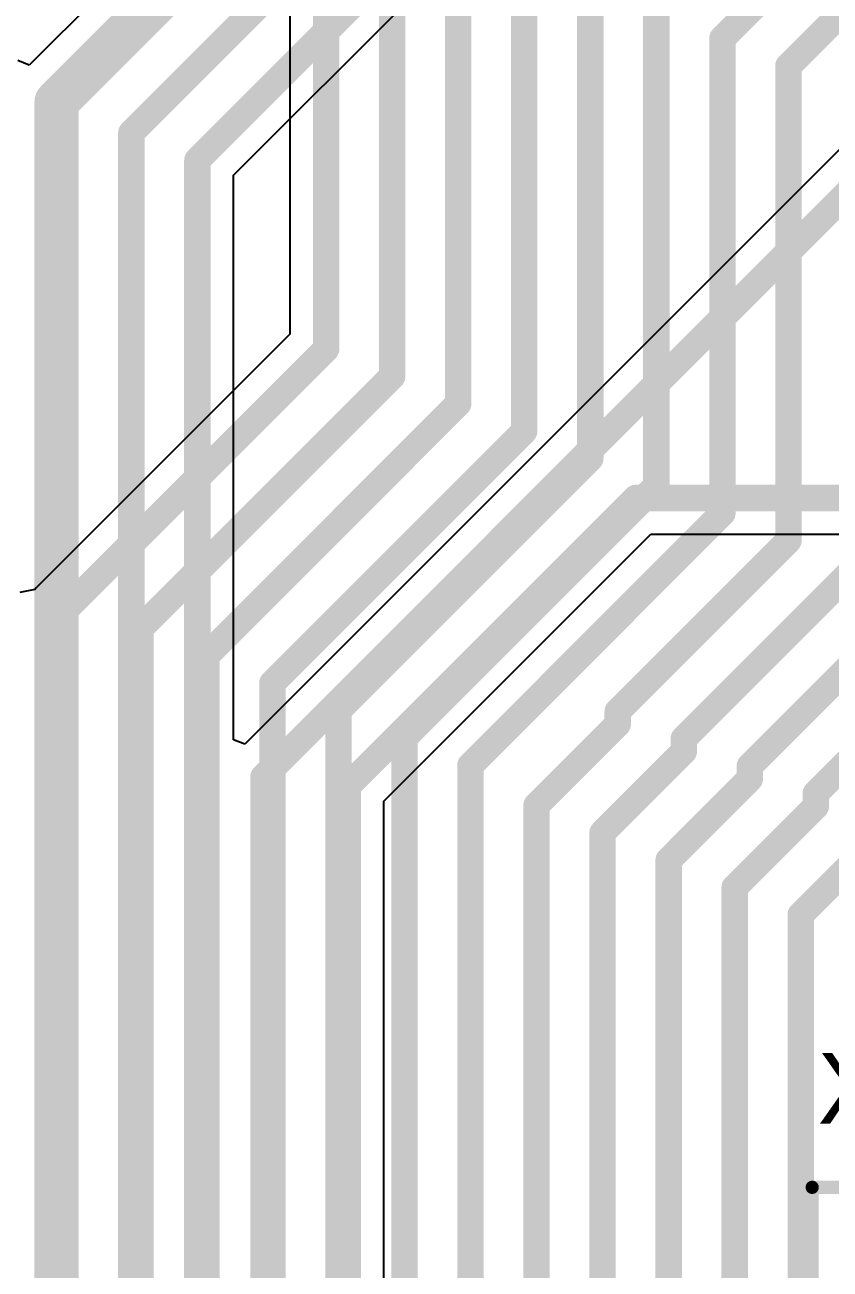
# Model space of a CAD drawing. Header units: inches. Extents: x -0.01 to 4.3, y -0.01 to 7.88.
# Drawn here: x 2.57 to 2.93, y 4.534 to 5.09 of the extents above; entities that cross this region are included whole.
import ezdxf

# ---------------------------------------------------------------- set-up
doc = ezdxf.new("R2010")
doc.units = ezdxf.units.IN
doc.header["$MEASUREMENT"] = 0
for name, color, linetype in [('Bottom Layer', 5, 'Continuous'), ('Mechanical 29', 56, 'Continuous'), ('Top Layer', 1, 'Continuous'), ('Top Overlay', 2, 'Continuous')]:
    doc.layers.add(name, color=color, linetype=linetype)
doc.styles.add('Arial', font='', dxfattribs={"height": 0.2})
doc.styles.get('Arial').set_extended_font_data('Arial')

# ---------------------------------------------------------------- blocks, each defined once
blk = doc.blocks.new('PLS_12_2')
at = {"layer": 'Mechanical 29'}
for points in [[(-0.6, 0.05, 0.00591, 0.00591, 0), (0.6, 0.05, 0.00591, 0.00591, 0)], [(0.6, 0.05, 0.00591, 0.00591, 0), (0.6, -0.05, 0.00591, 0.00591, 0)]]:
    blk.add_lwpolyline(points, format="xyseb", dxfattribs=at)
blk.add_lwpolyline([(0.59852, 0.05, 0.00295, 0.00295, 1), (0.60148, 0.05, 0.00295, 0.00295, 1)], format="xyseb", close=True, dxfattribs=at)
blk.add_lwpolyline([(0.59852, 0.05, 0.00295, 0.00295, 1), (0.60148, 0.05, 0.00295, 0.00295, 1)], format="xyseb", close=True, dxfattribs=at)
at = {"layer": 'Top Overlay'}
for points in [[(-0.6, 0.05, 0.00591, 0.00591, 0), (0.6, 0.05, 0.00591, 0.00591, 0)], [(0.6, 0.05, 0.00591, 0.00591, 0), (0.6, -0.05, 0.00591, 0.00591, 0)]]:
    blk.add_lwpolyline(points, format="xyseb", dxfattribs=at)
blk.add_lwpolyline([(0.59852, 0.05, 0.00295, 0.00295, 1), (0.60148, 0.05, 0.00295, 0.00295, 1)], format="xyseb", close=True, dxfattribs=at)
blk.add_lwpolyline([(0.59852, 0.05, 0.00295, 0.00295, 1), (0.60148, 0.05, 0.00295, 0.00295, 1)], format="xyseb", close=True, dxfattribs=at)

msp = doc.modelspace()

# ---------------------------------------------------------------- linework, layer by layer
at = {"layer": 'Bottom Layer'}
for p, q in [((2.68891, 5.15726), (2.68891, 4.95184)), ((2.68891, 4.95184), (2.57553, 4.83847)), ((2.57553, 4.83847), (2.57495, 4.83759)), ((2.57495, 4.83759), (2.56815, 4.83638))]:
    msp.add_line(p, q, dxfattribs=at)
for points in [[(2.91182, 5.07164, 0.01181, 0.01181, 0), (3.0453, 5.20513, 0.01181, 0.01181, 0)], [(2.88229, 5.08388, 0.01181, 0.01181, 0), (2.96964, 5.17122, 0.01181, 0.01181, 0)], [(2.70513, 4.94513, 0.01181, 0.01181, 0), (2.70513, 5.15726, 0.01181, 0.01181, 0)], [(2.73465, 4.9329, 0.01181, 0.01181, 0), (2.73465, 5.14503, 0.01181, 0.01181, 0)], [(2.76418, 4.92067, 0.01181, 0.01181, 0), (2.76418, 5.1328, 0.01181, 0.01181, 0)], [(2.79371, 4.90843, 0.01181, 0.01181, 0), (2.79371, 5.12057, 0.01181, 0.01181, 0)], [(2.82324, 4.8962, 0.01181, 0.01181, 0), (2.82324, 5.10834, 0.01181, 0.01181, 0)], [(2.85276, 4.88397, 0.01181, 0.01181, 0), (2.85276, 5.09611, 0.01181, 0.01181, 0)], [(2.88229, 4.87174, 0.01181, 0.01181, 0), (2.88229, 5.08388, 0.01181, 0.01181, 0)], [(2.91182, 4.85951, 0.01181, 0.01181, 0), (2.91182, 5.07164, 0.01181, 0.01181, 0)], [(2.587, 4.827, 0.01181, 0.01181, 0), (2.70513, 4.94513, 0.01181, 0.01181, 0)], [(2.62205, 4.82029, 0.01181, 0.01181, 0), (2.73465, 4.9329, 0.01181, 0.01181, 0)], [(2.65158, 4.80806, 0.01181, 0.01181, 0), (2.76418, 4.92067, 0.01181, 0.01181, 0)], [(2.6811, 4.79583, 0.01181, 0.01181, 0), (2.79371, 4.90843, 0.01181, 0.01181, 0)], [(2.71063, 4.7836, 0.01181, 0.01181, 0), (2.82324, 4.8962, 0.01181, 0.01181, 0)], [(2.74016, 4.77137, 0.01181, 0.01181, 0), (2.85276, 4.88397, 0.01181, 0.01181, 0)], [(2.76969, 4.75914, 0.01181, 0.01181, 0), (2.88229, 4.87174, 0.01181, 0.01181, 0)], [(2.83549, 4.78319, 0.01181, 0.01181, 0), (2.91182, 4.85951, 0.01181, 0.01181, 0)], [(2.86502, 4.77095, 0.01181, 0.01181, 0), (2.94135, 4.84728, 0.01181, 0.01181, 0)], [(2.89455, 4.75872, 0.01181, 0.01181, 0), (2.97087, 4.83505, 0.01181, 0.01181, 0)], [(2.587, 3.7417, 0.01181, 0.01181, 0), (2.587, 4.827, 0.01181, 0.01181, 0)], [(2.92407, 4.74649, 0.01181, 0.01181, 0), (3.0004, 4.82282, 0.01181, 0.01181, 0)], [(2.62205, 3.73499, 0.01181, 0.01181, 0), (2.62205, 4.82029, 0.01181, 0.01181, 0)], [(2.65158, 3.72276, 0.01181, 0.01181, 0), (2.65158, 4.80806, 0.01181, 0.01181, 0)], [(2.6811, 3.71053, 0.01181, 0.01181, 0), (2.6811, 4.79583, 0.01181, 0.01181, 0)], [(2.71063, 3.69829, 0.01181, 0.01181, 0), (2.71063, 4.7836, 0.01181, 0.01181, 0)], [(2.83549, 4.77749, 0.01181, 0.01181, 0), (2.83549, 4.78319, 0.01181, 0.01181, 0)], [(2.79921, 4.74121, 0.01181, 0.01181, 0), (2.83549, 4.77749, 0.01181, 0.01181, 0)], [(2.74016, 3.68606, 0.01181, 0.01181, 0), (2.74016, 4.77137, 0.01181, 0.01181, 0)], [(2.86502, 4.76526, 0.01181, 0.01181, 0), (2.86502, 4.77095, 0.01181, 0.01181, 0)], [(2.82874, 4.72898, 0.01181, 0.01181, 0), (2.86502, 4.76526, 0.01181, 0.01181, 0)], [(2.76969, 3.67383, 0.01181, 0.01181, 0), (2.76969, 4.75914, 0.01181, 0.01181, 0)], [(2.89455, 4.75303, 0.01181, 0.01181, 0), (2.89455, 4.75872, 0.01181, 0.01181, 0)], [(2.85827, 4.71675, 0.01181, 0.01181, 0), (2.89455, 4.75303, 0.01181, 0.01181, 0)], [(2.92407, 4.7408, 0.01181, 0.01181, 0), (2.92407, 4.74649, 0.01181, 0.01181, 0)], [(2.79921, 3.6616, 0.01181, 0.01181, 0), (2.79921, 4.74121, 0.01181, 0.01181, 0)], [(2.8878, 4.70452, 0.01181, 0.01181, 0), (2.92407, 4.7408, 0.01181, 0.01181, 0)], [(2.82874, 3.64937, 0.01181, 0.01181, 0), (2.82874, 4.72898, 0.01181, 0.01181, 0)], [(2.91732, 4.69229, 0.01181, 0.01181, 0), (2.9536, 4.72857, 0.01181, 0.01181, 0)], [(2.85827, 3.63714, 0.01181, 0.01181, 0), (2.85827, 4.71675, 0.01181, 0.01181, 0)], [(2.8878, 3.62491, 0.01181, 0.01181, 0), (2.8878, 4.70452, 0.01181, 0.01181, 0)], [(2.91732, 3.61268, 0.01181, 0.01181, 0), (2.91732, 4.69229, 0.01181, 0.01181, 0)]]:
    msp.add_lwpolyline(points, format="xyseb", dxfattribs=at)
for points in [[(2.87934, 5.08388, 0.00591, 0.00591, 1), (2.88524, 5.08388, 0.00591, 0.00591, 1)], [(2.87934, 5.08388, 0.00591, 0.00591, 1), (2.88524, 5.08388, 0.00591, 0.00591, 1)], [(2.90887, 5.07164, 0.00591, 0.00591, 1), (2.91477, 5.07164, 0.00591, 0.00591, 1)], [(2.90887, 5.07164, 0.00591, 0.00591, 1), (2.91477, 5.07164, 0.00591, 0.00591, 1)], [(2.70217, 4.94513, 0.00591, 0.00591, 1), (2.70808, 4.94513, 0.00591, 0.00591, 1)], [(2.70217, 4.94513, 0.00591, 0.00591, 1), (2.70808, 4.94513, 0.00591, 0.00591, 1)], [(2.7317, 4.9329, 0.00591, 0.00591, 1), (2.73761, 4.9329, 0.00591, 0.00591, 1)], [(2.7317, 4.9329, 0.00591, 0.00591, 1), (2.73761, 4.9329, 0.00591, 0.00591, 1)], [(2.76123, 4.92067, 0.00591, 0.00591, 1), (2.76713, 4.92067, 0.00591, 0.00591, 1)], [(2.76123, 4.92067, 0.00591, 0.00591, 1), (2.76713, 4.92067, 0.00591, 0.00591, 1)], [(2.79076, 4.90843, 0.00591, 0.00591, 1), (2.79666, 4.90843, 0.00591, 0.00591, 1)], [(2.79076, 4.90843, 0.00591, 0.00591, 1), (2.79666, 4.90843, 0.00591, 0.00591, 1)], [(2.82028, 4.8962, 0.00591, 0.00591, 1), (2.82619, 4.8962, 0.00591, 0.00591, 1)], [(2.82028, 4.8962, 0.00591, 0.00591, 1), (2.82619, 4.8962, 0.00591, 0.00591, 1)], [(2.84981, 4.88397, 0.00591, 0.00591, 1), (2.85572, 4.88397, 0.00591, 0.00591, 1)], [(2.84981, 4.88397, 0.00591, 0.00591, 1), (2.85572, 4.88397, 0.00591, 0.00591, 1)], [(2.87934, 4.87174, 0.00591, 0.00591, 1), (2.88524, 4.87174, 0.00591, 0.00591, 1)], [(2.87934, 4.87174, 0.00591, 0.00591, 1), (2.88524, 4.87174, 0.00591, 0.00591, 1)], [(2.90887, 4.85951, 0.00591, 0.00591, 1), (2.91477, 4.85951, 0.00591, 0.00591, 1)], [(2.90887, 4.85951, 0.00591, 0.00591, 1), (2.91477, 4.85951, 0.00591, 0.00591, 1)], [(2.58405, 4.827, 0.00591, 0.00591, 1), (2.58995, 4.827, 0.00591, 0.00591, 1)], [(2.58405, 4.827, 0.00591, 0.00591, 1), (2.58995, 4.827, 0.00591, 0.00591, 1)], [(2.6191, 4.82029, 0.00591, 0.00591, 1), (2.625, 4.82029, 0.00591, 0.00591, 1)], [(2.6191, 4.82029, 0.00591, 0.00591, 1), (2.625, 4.82029, 0.00591, 0.00591, 1)], [(2.64862, 4.80806, 0.00591, 0.00591, 1), (2.65453, 4.80806, 0.00591, 0.00591, 1)], [(2.64862, 4.80806, 0.00591, 0.00591, 1), (2.65453, 4.80806, 0.00591, 0.00591, 1)], [(2.67815, 4.79583, 0.00591, 0.00591, 1), (2.68406, 4.79583, 0.00591, 0.00591, 1)], [(2.67815, 4.79583, 0.00591, 0.00591, 1), (2.68406, 4.79583, 0.00591, 0.00591, 1)], [(2.70768, 4.7836, 0.00591, 0.00591, 1), (2.71358, 4.7836, 0.00591, 0.00591, 1)], [(2.70768, 4.7836, 0.00591, 0.00591, 1), (2.71358, 4.7836, 0.00591, 0.00591, 1)], [(2.83254, 4.78319, 0.00591, 0.00591, 1), (2.83845, 4.78319, 0.00591, 0.00591, 1)], [(2.83254, 4.78319, 0.00591, 0.00591, 1), (2.83845, 4.78319, 0.00591, 0.00591, 1)], [(2.83254, 4.77749, 0.00591, 0.00591, 1), (2.83845, 4.77749, 0.00591, 0.00591, 1)], [(2.83254, 4.77749, 0.00591, 0.00591, 1), (2.83845, 4.77749, 0.00591, 0.00591, 1)], [(2.73721, 4.77137, 0.00591, 0.00591, 1), (2.74311, 4.77137, 0.00591, 0.00591, 1)], [(2.73721, 4.77137, 0.00591, 0.00591, 1), (2.74311, 4.77137, 0.00591, 0.00591, 1)], [(2.86207, 4.77095, 0.00591, 0.00591, 1), (2.86797, 4.77095, 0.00591, 0.00591, 1)], [(2.86207, 4.77095, 0.00591, 0.00591, 1), (2.86797, 4.77095, 0.00591, 0.00591, 1)], [(2.86207, 4.76526, 0.00591, 0.00591, 1), (2.86797, 4.76526, 0.00591, 0.00591, 1)], [(2.86207, 4.76526, 0.00591, 0.00591, 1), (2.86797, 4.76526, 0.00591, 0.00591, 1)], [(2.76673, 4.75914, 0.00591, 0.00591, 1), (2.77264, 4.75914, 0.00591, 0.00591, 1)], [(2.76673, 4.75914, 0.00591, 0.00591, 1), (2.77264, 4.75914, 0.00591, 0.00591, 1)], [(2.89159, 4.75872, 0.00591, 0.00591, 1), (2.8975, 4.75872, 0.00591, 0.00591, 1)], [(2.89159, 4.75872, 0.00591, 0.00591, 1), (2.8975, 4.75872, 0.00591, 0.00591, 1)], [(2.89159, 4.75303, 0.00591, 0.00591, 1), (2.8975, 4.75303, 0.00591, 0.00591, 1)], [(2.89159, 4.75303, 0.00591, 0.00591, 1), (2.8975, 4.75303, 0.00591, 0.00591, 1)], [(2.92112, 4.74649, 0.00591, 0.00591, 1), (2.92703, 4.74649, 0.00591, 0.00591, 1)], [(2.92112, 4.74649, 0.00591, 0.00591, 1), (2.92703, 4.74649, 0.00591, 0.00591, 1)], [(2.79626, 4.74121, 0.00591, 0.00591, 1), (2.80217, 4.74121, 0.00591, 0.00591, 1)], [(2.79626, 4.74121, 0.00591, 0.00591, 1), (2.80217, 4.74121, 0.00591, 0.00591, 1)], [(2.92112, 4.7408, 0.00591, 0.00591, 1), (2.92703, 4.7408, 0.00591, 0.00591, 1)], [(2.92112, 4.7408, 0.00591, 0.00591, 1), (2.92703, 4.7408, 0.00591, 0.00591, 1)], [(2.82579, 4.72898, 0.00591, 0.00591, 1), (2.83169, 4.72898, 0.00591, 0.00591, 1)], [(2.82579, 4.72898, 0.00591, 0.00591, 1), (2.83169, 4.72898, 0.00591, 0.00591, 1)], [(2.85532, 4.71675, 0.00591, 0.00591, 1), (2.86122, 4.71675, 0.00591, 0.00591, 1)], [(2.85532, 4.71675, 0.00591, 0.00591, 1), (2.86122, 4.71675, 0.00591, 0.00591, 1)], [(2.88484, 4.70452, 0.00591, 0.00591, 1), (2.89075, 4.70452, 0.00591, 0.00591, 1)], [(2.88484, 4.70452, 0.00591, 0.00591, 1), (2.89075, 4.70452, 0.00591, 0.00591, 1)], [(2.91437, 4.69229, 0.00591, 0.00591, 1), (2.92028, 4.69229, 0.00591, 0.00591, 1)], [(2.91437, 4.69229, 0.00591, 0.00591, 1), (2.92028, 4.69229, 0.00591, 0.00591, 1)]]:
    msp.add_lwpolyline(points, format="xyseb", close=True, dxfattribs=at)
at = {"layer": 'Top Layer'}
for p, q in [((3.06477, 5.56438), (2.57232, 5.07193)), ((2.66378, 5.02276), (3.15946, 5.51844)), ((2.98224, 5.08193), (2.66878, 4.76847)), ((2.57232, 5.07193), (2.56732, 5.074)), ((2.66378, 4.77054), (2.66378, 5.02276)), ((2.73099, 4.74306), (2.85026, 4.86233)), ((2.85026, 4.86233), (3.07063, 4.86233)), ((2.66878, 4.76847), (2.66378, 4.77054)), ((2.73099, 4.29217), (2.73099, 4.74306))]:
    msp.add_line(p, q, dxfattribs=at)
for points in [[(2.58457, 5.05557, 0.01969, 0.01969, 0), (3.085, 5.556, 0.01969, 0.01969, 0)], [(2.61803, 5.04171, 0.01181, 0.01181, 0), (3.11846, 5.54214, 0.01181, 0.01181, 0)], [(2.64756, 5.02948, 0.01181, 0.01181, 0), (3.14799, 5.52991, 0.01181, 0.01181, 0)], [(2.67709, 4.75385, 0.01181, 0.01181, 0), (2.99371, 5.07046, 0.01181, 0.01181, 0)], [(2.58457, 4.33457, 0.01969, 0.01969, 0), (2.58457, 5.05557, 0.01969, 0.01969, 0)], [(2.61803, 4.32071, 0.01181, 0.01181, 0), (2.61803, 5.04171, 0.01181, 0.01181, 0)], [(2.64756, 4.30848, 0.01181, 0.01181, 0), (2.64756, 5.02948, 0.01181, 0.01181, 0)], [(2.71477, 4.74977, 0.01181, 0.01181, 0), (2.84354, 4.87854, 0.01181, 0.01181, 0)], [(2.84354, 4.87854, 0.01181, 0.01181, 0), (3.07063, 4.87854, 0.01181, 0.01181, 0)], [(2.67709, 4.29625, 0.01181, 0.01181, 0), (2.67709, 4.75385, 0.01181, 0.01181, 0)], [(2.71477, 4.29217, 0.01181, 0.01181, 0), (2.71477, 4.74977, 0.01181, 0.01181, 0)]]:
    msp.add_lwpolyline(points, format="xyseb", dxfattribs=at)
for points in [[(2.57965, 5.05557, 0.00984, 0.00984, 1), (2.58949, 5.05557, 0.00984, 0.00984, 1)], [(2.57965, 5.05557, 0.00984, 0.00984, 1), (2.58949, 5.05557, 0.00984, 0.00984, 1)], [(2.61508, 5.04171, 0.00591, 0.00591, 1), (2.62099, 5.04171, 0.00591, 0.00591, 1)], [(2.61508, 5.04171, 0.00591, 0.00591, 1), (2.62099, 5.04171, 0.00591, 0.00591, 1)], [(2.64461, 5.02948, 0.00591, 0.00591, 1), (2.65051, 5.02948, 0.00591, 0.00591, 1)], [(2.64461, 5.02948, 0.00591, 0.00591, 1), (2.65051, 5.02948, 0.00591, 0.00591, 1)], [(2.84059, 4.87854, 0.00591, 0.00591, 1), (2.8465, 4.87854, 0.00591, 0.00591, 1)], [(2.84059, 4.87854, 0.00591, 0.00591, 1), (2.8465, 4.87854, 0.00591, 0.00591, 1)], [(2.67414, 4.75385, 0.00591, 0.00591, 1), (2.68004, 4.75385, 0.00591, 0.00591, 1)], [(2.67414, 4.75385, 0.00591, 0.00591, 1), (2.68004, 4.75385, 0.00591, 0.00591, 1)], [(2.71182, 4.74977, 0.00591, 0.00591, 1), (2.71773, 4.74977, 0.00591, 0.00591, 1)], [(2.71182, 4.74977, 0.00591, 0.00591, 1), (2.71773, 4.74977, 0.00591, 0.00591, 1)]]:
    msp.add_lwpolyline(points, format="xyseb", close=True, dxfattribs=at)

# ---------------------------------------------------------------- block references
at = {"rotation": 90}
msp.add_blockref('PLS_12_2', (2.97244, 3.97047), dxfattribs=at)

# ---------------------------------------------------------------- texts
at = {"layer": 'Top Overlay', "style": 'Arial'}
msp.add_text('XP11', height=0.031496, dxfattribs=at).set_placement((2.925, 4.599))

doc.saveas('drawing.dxf')
